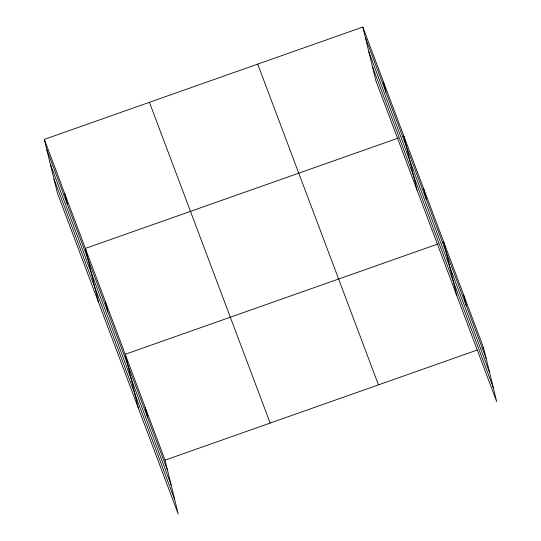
<?xml version="1.0" encoding="UTF-8"?>
<svg xmlns="http://www.w3.org/2000/svg" width="541" height="541" viewBox="0 0 541 541"><rect width="100%" height="100%" fill="white"/><g stroke="black" fill="none" stroke-linecap="round" stroke-linejoin="round"><path stroke-width="0.81" d="M44.321 139.382L165.066 460.134L178.185 513.95L57.441 193.198L44.321 139.382L362.815 27.05L483.559 347.802L496.679 401.618L375.934 80.866L362.815 27.05M398.291 138.07L85.377 248.434L98.496 302.257M402.274 136.663L403.87 136.102L416.989 189.925M438.142 243.917L125.221 354.281L138.34 408.103M442.119 242.517L443.715 241.949L456.834 295.771M165.066 460.134L477.189 350.047M481.963 348.363L483.559 347.802M365.385 37.599L486.129 358.345M368.867 51.875L489.612 372.627M372.451 66.59L493.196 387.336M257.712 64.122L378.457 384.867M149.424 102.31L270.169 423.062M46.891 149.931L167.636 470.677M50.374 164.207L171.118 484.959M53.958 178.922L174.702 499.668M463.637 294.879L466.207 305.422M423.792 189.025L426.362 199.575M383.339 81.576L385.909 92.126M145.144 407.204L147.713 417.753M105.299 301.357L107.869 311.907M64.846 193.908L67.422 204.457"/></g></svg>
